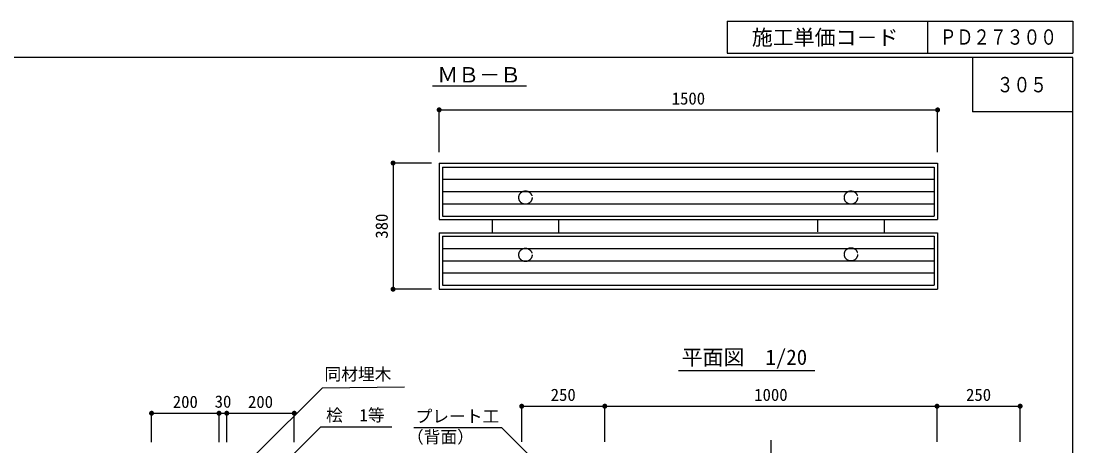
# Model space of a CAD drawing. Units: millimetres at full size, sheet at 1:20; some dimension numbers follow another scale. Extents: x 173 to 5649, y 2106 to 5839.
# Drawn here: x 2483 to 5649, y 4559 to 5839 of the extents above; entities that cross this region are included whole.
import ezdxf
from ezdxf.enums import TextEntityAlignment as Align

# ---------------------------------------------------------------- set-up
doc = ezdxf.new("R2010")
doc.units = ezdxf.units.MM
doc.header["$LTSCALE"] = 20
doc.linetypes.add('DASHED', pattern=[7.5, 6, -1.5])
doc.linetypes.add('LONG_DASHED_DOTTED', pattern=[15.25, 12, -1.5, 0.25, -1.5])
for name, color, linetype, lineweight in [('0_2', 7, 'Continuous', 25), ('_0-0_', 7, 'Continuous', 25), ('寸法', 3, 'Continuous', 25), ('本体', 7, 'Continuous', 25)]:
    doc.layers.add(name, color=color, linetype=linetype, lineweight=lineweight)
doc.styles.add('ＭＳ ゴシック', font='')
doc.styles.get('ＭＳ ゴシック').set_extended_font_data('MS Gothic')

# ---------------------------------------------------------------- blocks, each defined once
blk = doc.blocks.new('filled_dot')
at = {"color": 0, "linetype": 'Continuous', "lineweight": -2, "const_width": 1.25}
blk.add_lwpolyline([(-0.625, 0, 1), (0.625, 0, 1)], format="xyb", close=True, dxfattribs=at)

msp = doc.modelspace()

# ---------------------------------------------------------------- linework, layer by layer
at = {"layer": '0_2'}
for points in [[(3190.34, 4534.46), (3390.45, 4734.57), (3637.1, 4737.25)], [(4041.55, 4502.88), (3930.09, 4614.35), (3665.67, 4614.35)]]:
    msp.add_lwpolyline(points, dxfattribs=at)
at = {"layer": '_0-0_'}
for p, q in [((4608.78, 5839.12), (5649.01, 5839.12)), ((4608.78, 5839.12), (4608.78, 5742.37)), ((5211.18, 5839.12), (5211.18, 5742.37)), ((5649.01, 5839.12), (5649.01, 5742.37)), ((4608.78, 5742.37), (5649.01, 5742.37)), ((5346.31, 5729.4), (5346.31, 5565.4)), ((5649.01, 5565.4), (5346.31, 5565.4))]:
    msp.add_line(p, q, dxfattribs=at)
at = {"layer": '_0-0_', "color": 6}
msp.add_lwpolyline([(5649.01, 5729.4), (172.75, 5729.4), (172.75, 2105.77), (5649.01, 2105.77)], close=True, dxfattribs=at)
at = {"layer": '寸法'}
for p, q in [((3721.45, 5644.31), (4004.13, 5644.31)), ((3741.7, 5571.55), (5241.7, 5571.55)), ((3741.7, 5444.25), (3741.7, 5571.55)), ((5241.7, 5444.25), (5241.7, 5571.55)), ((3602.87, 5411.48), (3602.87, 5031.48)), ((3718.5, 5411.48), (3602.87, 5411.48)), ((3718.5, 5031.48), (3602.87, 5031.48)), ((4461.42, 4786.39), (4872.34, 4786.39)), ((2876.1, 4658.03), (3079.26, 4658.03)), ((2876.1, 4571.32), (2876.1, 4658.03)), ((3079.26, 4570.87), (3079.26, 4658.03)), ((3079.26, 4658.03), (3102.35, 4658.03)), ((3079.26, 4570.87), (3079.26, 4658.03)), ((3102.35, 4571.32), (3102.35, 4658.03)), ((3102.35, 4658.03), (3305.52, 4658.03)), ((3102.35, 4571.32), (3102.35, 4658.03)), ((3305.52, 4570.87), (3305.52, 4658.03)), ((3989.98, 4679.21), (4239.98, 4679.21)), ((3989.98, 4572.15), (3989.98, 4679.21)), ((4239.98, 4572.15), (4239.98, 4679.21)), ((4239.98, 4679.21), (5239.98, 4679.21)), ((4239.98, 4572.15), (4239.98, 4679.21)), ((5239.98, 4572.15), (5239.98, 4679.21)), ((5239.98, 4679.21), (5489.98, 4679.21)), ((5239.98, 4572.15), (5239.98, 4679.21)), ((5489.98, 4572.15), (5489.98, 4679.21))]:
    msp.add_line(p, q, dxfattribs=at)
at = {"layer": '寸法', "color": 1}
msp.add_line((3079.26, 4658.03), (3107.75, 4658.03), dxfattribs=at)
at = {"layer": '寸法'}
msp.add_lwpolyline([(3277.33, 4508.47), (3385.49, 4616.64), (3598.72, 4616.64)], dxfattribs=at)
at = {"layer": '本体'}
for p, q in [((3741.7, 5411.48), (5241.7, 5411.48)), ((3741.7, 5411.48), (3741.7, 5241.48)), ((3751.7, 5399.48), (5231.7, 5399.48)), ((3751.7, 5399.48), (3751.7, 5251.48)), ((5231.7, 5399.48), (5231.7, 5251.48)), ((5241.7, 5411.48), (5241.7, 5241.48)), ((3741.7, 5241.48), (5241.7, 5241.48)), ((3751.7, 5251.48), (5231.7, 5251.48)), ((3901.26, 5241.74), (3901.26, 5202.33)), ((4100.62, 5240.97), (4100.62, 5202.33)), ((4880.29, 5240.97), (4880.29, 5203.88)), ((5081.19, 5241.74), (5081.19, 5201.56)), ((3741.7, 5201.48), (5241.7, 5201.48)), ((3741.7, 5201.48), (3741.7, 5031.48)), ((5241.7, 5201.48), (5241.7, 5031.48)), ((3751.7, 5191.48), (5231.7, 5191.48)), ((3751.7, 5191.48), (3751.7, 5043.48)), ((5231.7, 5191.48), (5231.7, 5043.48)), ((3751.7, 5043.48), (5231.7, 5043.48)), ((3741.7, 5031.48), (5241.7, 5031.48))]:
    msp.add_line(p, q, dxfattribs=at)
at = {"layer": '本体', "color": 4}
for p, q in [((3750.62, 5362.48), (5230.39, 5362.48)), ((3753.29, 5325.48), (5230.39, 5325.48)), ((3750.62, 5288.48), (5231.73, 5288.48)), ((3751.95, 5154.48), (5229.06, 5154.48)), ((3753.29, 5117.48), (5230.39, 5117.48)), ((3753.29, 5080.48), (5230.39, 5080.48))]:
    msp.add_line(p, q, dxfattribs=at)
at = {"layer": '本体', "linetype": 'LONG_DASHED_DOTTED'}
msp.add_line((4739.98, 4576.81), (4739.98, 4416.81), dxfattribs=at)
at = {"layer": '本体', "linetype": 'DASHED'}
for centre in [(4001.25, 5307.49), (4980.95, 5307.49), (4001.25, 5134.97), (4980.95, 5136.51)]:
    msp.add_circle(centre, 20, dxfattribs=at)

# ---------------------------------------------------------------- block references
at = {"layer": '寸法', "xscale": 6, "yscale": 6}
for p in [(3741.7, 5571.55), (3989.98, 4679.21), (4239.98, 4679.21), (5239.98, 4679.21), (2876.1, 4658.03), (3079.26, 4658.03), (3102.35, 4658.03)]:
    msp.add_blockref('filled_dot', p, dxfattribs=at)
for p, rotation in [((5241.7, 5571.55), 180), ((3602.87, 5411.48), 270), ((3602.87, 5031.48), 90), ((4239.98, 4679.21), 180), ((5239.98, 4679.21), 180), ((5489.98, 4679.21), 180), ((3079.26, 4658.03), 180), ((3102.35, 4658.03), 180), ((3305.52, 4658.03), 180)]:
    msp.add_blockref('filled_dot', p, dxfattribs=dict(at, rotation=rotation))

# ---------------------------------------------------------------- texts
at = {"layer": '_0-0_', "style": 'ＭＳ ゴシック'}
msp.add_text('施工単価コ－ド', height=46.19, dxfattribs=at).set_placement((4903.07, 5789.74), align=Align.MIDDLE_CENTER)
at = {"layer": '_0-0_', "style": 'ＭＳ ゴシック', "width": 0.8}
for s, p in [('ＰＤ２７３００', (5424.56, 5790.88)), ('３０５', (5495.29, 5647.53))]:
    msp.add_text(s, height=46.19, dxfattribs=at).set_placement(p, align=Align.MIDDLE_CENTER)
at = {"layer": '_0-0_', "color": 3, "style": 'ＭＳ ゴシック'}
for s, p in [('同材埋木', (3396.41, 4746.21)), ('桧\u30001等', (3401.01, 4622.85)), ('プレート工', (3670.57, 4619.26)), ('（背面）', (3644.65, 4557.07))]:
    msp.add_text(s, height=36.95, dxfattribs=at).set_placement(p, align=Align.BOTTOM_LEFT)
at = {"layer": '寸法', "style": 'ＭＳ ゴシック'}
for s, p in [('ＭＢ－Ｂ', (3735.87, 5640.34)), ('平面図\u30001/20', (4471.43, 4789.88))]:
    msp.add_text(s, height=46.19, dxfattribs=at).set_placement(p, align=Align.BOTTOM_LEFT)
for s, p in [('1500', (4491.7, 5576.35)), ('250', (4114.97, 4684.01)), ('1000', (4739.97, 4684.01)), ('250', (5364.97, 4684.01)), ('200', (2977.68, 4662.83)), ('30', (3091.18, 4663.65)), ('200', (3203.94, 4662.83))]:
    msp.add_text(s, height=36.95, dxfattribs=at).set_placement(p, align=Align.BOTTOM_CENTER)
msp.add_text('380', height=36.95, rotation=90, dxfattribs=at).set_placement((3598.07, 5221.48), align=Align.BOTTOM_CENTER)

doc.saveas('drawing.dxf')
